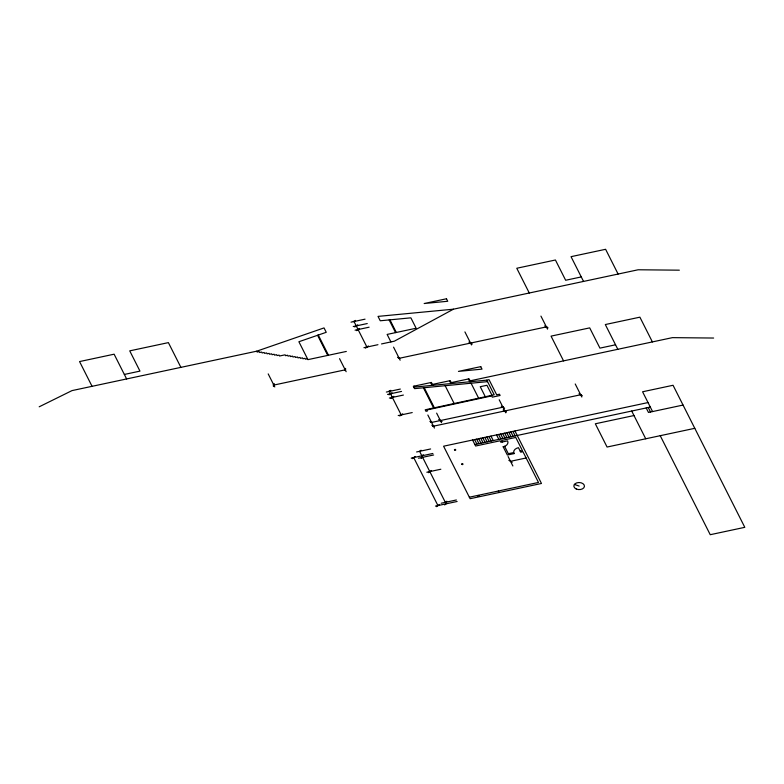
<?xml version="1.0" encoding="UTF-8"?>
<svg xmlns="http://www.w3.org/2000/svg" width="784" height="784" viewBox="0 0 784 784"><rect width="100%" height="100%" fill="white"/><g stroke="black" fill="none" stroke-linecap="round" stroke-linejoin="round"><path stroke-width="1.18" d="M273.391 386.522L274.273 383.611M345.636 368.382L345.205 369.832L273.832 385.071M355.475 320.411L354.015 321.518L366.912 347.047M354.77 326.997L357.69 324.801M356.612 330.652L359.542 328.447M365.452 348.155L368.382 345.95M390.785 390.314L389.325 391.422L401.192 414.922M389.05 394.871L391.971 392.666M390.893 398.517L393.813 396.312M399.732 416.02L402.653 413.815M421.047 450.222L419.577 451.329L446.096 503.828L444.636 504.935M412.237 458.669L415.157 456.464M421.851 455.827L423.321 454.72M421.145 458.424L422.615 457.327M428.348 472.683L431.278 470.488M436.482 506.67L439.412 504.465M445.341 502.328L446.802 501.231M679.346 270.176L638.147 269.774L453.446 309.19L394.332 341.197L381.524 343.931M39.2 406.798L72.02 390.599L256.721 351.183L324.027 327.918L326.242 332.298L298.89 341.736L307.936 359.64L346.322 351.448M351.026 322.155L365.05 319.166M124.352 374.448L139.964 371.116L129.732 350.86L168.393 342.618L180.888 367.363M581.267 276.928L565.656 280.26L555.425 260.004L516.774 268.255L529.278 293.01M353.241 326.536L367.255 323.547M355.083 330.191L369.107 327.193M307.495 358.768L305.446 359.199L305.005 358.327L302.957 358.758L302.516 357.886L300.478 358.327L300.037 357.445L297.989 357.886L297.548 357.014L295.499 357.445L295.058 356.573L293.01 357.004L292.569 356.132L290.531 356.573L290.09 355.691L288.042 356.132L287.601 355.25L285.552 355.691L285.111 354.819L279.535 356.005L279.094 355.132L277.056 355.564L276.615 354.691L274.567 355.132L274.126 354.25L272.077 354.691L271.636 353.819L269.598 354.25L269.147 353.378L267.109 353.809L266.668 352.937L264.62 353.368L264.179 352.496L262.13 352.937L261.689 352.055L259.651 352.496L259.21 351.624L257.162 352.055L256.721 351.183M363.923 347.694L377.947 344.695M546.389 326.899L399.193 358.308L397.517 357.308M386.336 392.059L400.35 389.06M615.548 344.793L599.936 348.125L589.705 327.879L551.054 336.13L563.559 360.875M432.405 384.434L450.241 380.632L451.702 383.503M387.521 394.411L401.535 391.412M451.251 382.631L469.097 378.819L470.547 381.7M389.364 398.056L403.388 395.067M470.106 380.828L672.427 337.639L713.626 338.041M486.815 380.142L489.04 379.662L496.693 394.813L499.477 394.205L500.114 395.479L492.313 397.145L491.686 395.9L426.937 409.973L427.447 410.983L425.967 411.306L425.202 409.797L494.214 394.803L486.815 380.142L413.756 387.149M398.203 415.559L412.227 412.57M502.946 407.2L431.582 422.429L429.906 421.429M580.67 394.764L433.474 426.182L431.798 425.183M416.588 451.966L430.612 448.967M648.025 402.564L443.587 446.204L470.106 498.702L541.47 483.473L514.951 430.965M411.218 458.091L432.886 453.475M474.849 444.508L650.299 407.072M418.45 458.209L433.64 454.975M633.982 415.54L595.33 423.781L607.071 447.037L694.791 428.319M683.05 405.063L648.476 412.443L646.202 407.945M469.351 497.203L538.49 482.454L522.957 451.702L520.723 452.182L518.459 447.684A7.066 4.724 1.4 0 0 514.039 453.613L507.346 455.034L503.171 446.782L504.661 446.459M520.223 451.182L522.458 450.702L515.754 437.443L501.633 440.461L502.387 441.96M426.819 472.223L440.843 469.234M510.521 461.315L526.133 457.983M441.186 503.22L456.376 499.976M435.463 506.101L457.131 501.476M453.446 309.19L378.025 316.393L380.24 320.774L410.875 317.834L416.128 328.241L387.129 334.425L390.922 341.932M487.57 381.641L414.52 388.648L413.335 386.296L431.396 382.435L432.846 385.316M574.398 484.434L579.151 486.06M544.713 325.899L548.065 327.898M578.994 393.764L582.345 395.763M468.881 342.079L472.242 344.078M501.27 406.2L504.631 408.199M503.161 409.944L506.523 411.953M508.836 460.316L512.197 462.315M438.707 419.548L442.068 421.547M618.106 274.047L605.611 249.292L571.036 256.672L583.541 281.427M652.386 341.922L639.891 317.167L605.317 324.547L617.821 349.301M652.572 411.571L642.576 391.775L673.054 385.277L744.8 527.328L710.235 534.708L660.226 435.698M648.25 407.504L650.524 412.002M631.708 411.032L645.732 438.785M540.94 316.099L547.526 329.143M575.221 383.974L581.806 397.018M464.922 331.906L471.507 344.95M499.202 399.781L505.788 412.825M512.912 431.406L515.186 435.904M510.864 431.837L513.138 436.345M491.989 395.283L486.933 385.277L480.249 386.708L485.306 396.733M508.826 432.278L511.09 436.776M506.778 432.709L509.051 437.217M504.729 433.15L507.003 437.648M514.039 453.613L513.53 452.613L508.326 453.72L504.602 446.351M502.691 433.591L504.965 438.089M500.643 434.022L502.916 438.521M498.604 434.463L500.868 438.962M471.076 383.219L478.632 398.184M508.101 456.543L512.863 465.97M468.352 378.986L469.763 381.779M496.556 434.895L498.83 439.393M490.98 436.09L493.254 440.588M488.932 436.521L491.205 441.02M486.893 436.962L489.167 441.461M484.845 437.394L487.119 441.892M482.807 437.835L485.071 442.333M480.759 438.266L483.032 442.764M449.506 380.789L450.908 383.582M478.71 438.707L480.984 443.205M476.672 439.138L478.946 443.636M474.624 439.579L476.897 444.077M445.155 385.708L454.142 403.505M472.585 440.01L475.614 446.018L500.143 440.775L500.898 442.274L507.591 440.853A7.066 4.724 1.4 0 1 503.171 446.782M498.34 491.019L499.104 492.519M430.651 382.602L432.062 385.385M389.942 319.843L396.312 332.465M424.213 387.717L434.356 407.788M436.639 413.129L441.47 422.684M389.148 319.921L395.567 332.622M423.429 387.786L433.621 407.964M414.07 386.14L414.55 387.071M393.558 347.145L400.144 360.189M427.839 415.01L434.424 428.054M413.697 457.562L437.942 505.572M339.56 358.67L346.146 371.714M318.284 335.042L328.486 355.25M317.579 335.287L327.741 355.407M268.197 373.899L274.782 386.943M126.626 378.946L114.121 354.192L79.556 361.571L92.061 386.326M273.244 385.032L274.42 385.101L273.253 385.003M344.617 369.803L345.783 369.872L344.617 369.774M353.427 321.479L354.603 321.548L353.437 321.43M355.642 325.87L356.818 325.928L355.652 325.84M357.484 329.515L358.66 329.584L357.494 329.466M366.324 347.018L367.5 347.087L366.334 346.989M388.737 391.383L389.913 391.451L388.746 391.334M389.922 393.735L391.098 393.803L389.922 393.705M391.765 397.38L392.941 397.449L391.775 397.331M398.605 358.278L399.781 358.347L398.615 358.249M400.604 414.883L401.78 414.952L400.614 414.863M430.994 422.4L432.17 422.458L430.994 422.37M432.886 426.143L434.062 426.212L432.895 426.124M439.804 420.518L440.98 420.587L439.804 420.489M454.446 449.889C456.572 451.653 455.739 447.987 454.446 449.889M461.649 464.157C463.589 465.97 463.226 462.266 461.658 464.118M469.979 343.049L471.155 343.108L469.988 342.99M477.73 495.988C479.73 497.781 479.21 494.145 477.74 495.958M502.358 407.161L503.534 407.229L502.368 407.141M504.259 410.914L505.425 410.983L504.269 410.865M545.801 326.859L546.977 326.928L545.801 326.84M580.082 394.734L581.258 394.793L580.091 394.675M446.478 298.763L424.173 303.526L447.742 301.262L446.478 298.763M480.759 366.638L458.454 371.391L482.023 369.137L480.759 366.638M576.211 488.971A5.302 3.538 1.4 0 0 584.443 486.364A5.302 3.538 1.4 0 0 576.808 482.856A5.302 3.538 1.4 0 0 576.211 488.971"/></g></svg>
